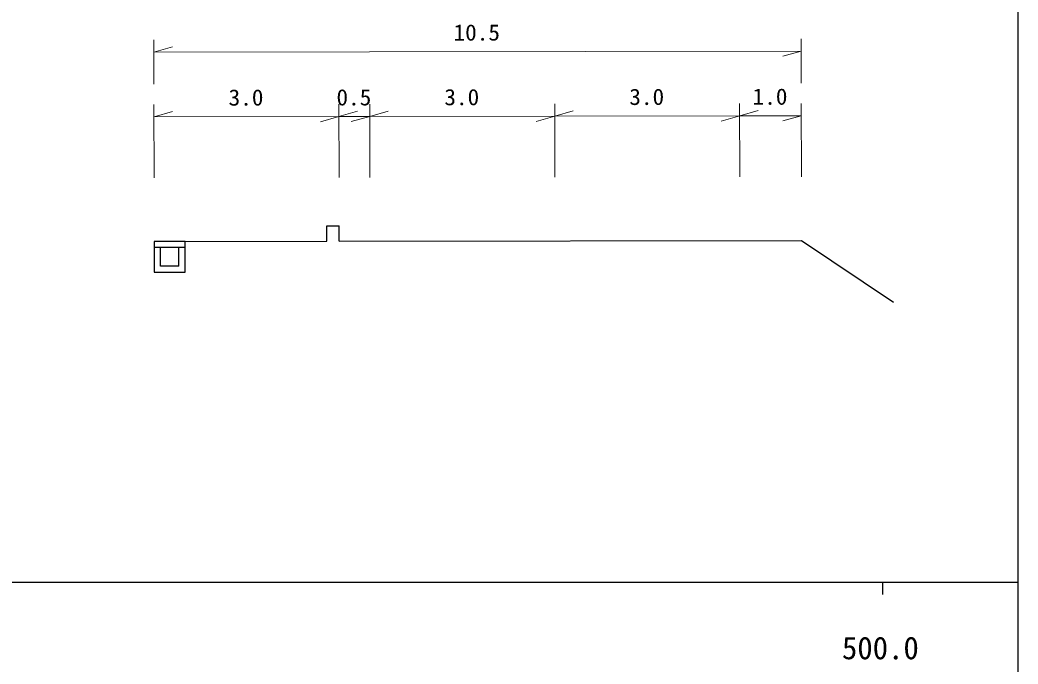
# Model space of a CAD drawing. Units: millimetres, scale not verified. Extents: x 40000 to 680000, y 20000 to 380000.
# Drawn here: x 498051 to 579000, y 198357 to 250608 of the extents above; entities that cross this region are included whole.
import ezdxf
from ezdxf.enums import TextEntityAlignment as Align

# ---------------------------------------------------------------- set-up
doc = ezdxf.new("R2010")
doc.units = ezdxf.units.MM
doc.header["$LTSCALE"] = 1000
for name, color, linetype, lineweight in [('M-BGD', 7, 'Continuous', 25), ('M-STR-HTXT', 7, 'Continuous', 13), ('M-TTL-BAND', 7, 'Continuous', 25)]:
    doc.layers.add(name, color=color, linetype=linetype, lineweight=lineweight)
doc.styles.add('ＭＳ ゴシック', font='')
doc.styles.get('ＭＳ ゴシック').set_extended_font_data('MS Gothic')

msp = doc.modelspace()

# ---------------------------------------------------------------- linework, layer by layer
at = {"layer": 'M-BGD'}
for p, q in [((522937, 233914), (523937, 233915)), ((522939, 232664), (522937, 233914)), ((523939, 232665), (523937, 233915)), ((511440, 232145), (508940, 232141)), ((509443, 230642), (509440, 232142)), ((510943, 230644), (510940, 232144)), ((510943, 230644), (509443, 230642))]:
    msp.add_line(p, q, dxfattribs=at)
for points in [[(511439, 232645), (508939, 232641), (508943, 230141), (511444, 230145), (511439, 232645), (522939, 232664)], [(523939, 232665), (561439, 232726), (568901, 227718)]]:
    msp.add_lwpolyline(points, dxfattribs=at)
at = {"layer": 'M-STR-HTXT'}
for p, q in [((508919, 245406), (508913, 248995)), ((561413, 249080), (561419, 245491)), ((508914, 247995), (510414, 248417)), ((508914, 247995), (561414, 248080)), ((561414, 248080), (559915, 247658)), ((508931, 237806), (508921, 243752)), ((523921, 243777), (523931, 237830)), ((526421, 243781), (526431, 237834)), ((541421, 243805), (541431, 237859)), ((556421, 243830), (556431, 237883)), ((561421, 243838), (561431, 237891)), ((508923, 242752), (510422, 243175)), ((523923, 242777), (525422, 243199)), ((526423, 242781), (527922, 243203)), ((541423, 242805), (542922, 243228)), ((556423, 242830), (557922, 243252)), ((508923, 242752), (523923, 242777)), ((523923, 242777), (522424, 242354)), ((523923, 242777), (526423, 242781)), ((526423, 242781), (524924, 242358)), ((526423, 242781), (541423, 242805)), ((541423, 242805), (539924, 242383)), ((541423, 242805), (556423, 242830)), ((556423, 242830), (554924, 242407)), ((556423, 242830), (561423, 242838)), ((561423, 242838), (559924, 242415))]:
    msp.add_line(p, q, dxfattribs=at)
at = {"layer": 'M-TTL-BAND'}
for p, q in [((579000, 20000), (579000, 370000)), ((40000, 205000), (579000, 205000)), ((568000, 205000), (568000, 204000))]:
    msp.add_line(p, q, dxfattribs=at)

# ---------------------------------------------------------------- texts
at = {"layer": 'M-STR-HTXT', "style": 'ＭＳ ゴシック', "width": 1.05}
for s, p in [('10.5', (533214, 248534)), ('3.0', (514972, 243262)), ('0.5', (523722, 243276)), ('3.0', (532472, 243291)), ('3.0', (547472, 243315)), ('1.0', (557472, 243331))]:
    msp.add_text(s, height=1320, rotation=0.1, dxfattribs=at).set_placement(p, align=Align.BOTTOM_LEFT)
at = {"layer": 'M-TTL-BAND', "style": 'ＭＳ ゴシック'}
msp.add_text('500.0', height=1833, dxfattribs=at).set_placement((564719, 198195), align=Align.BOTTOM_LEFT)

doc.saveas('drawing.dxf')
